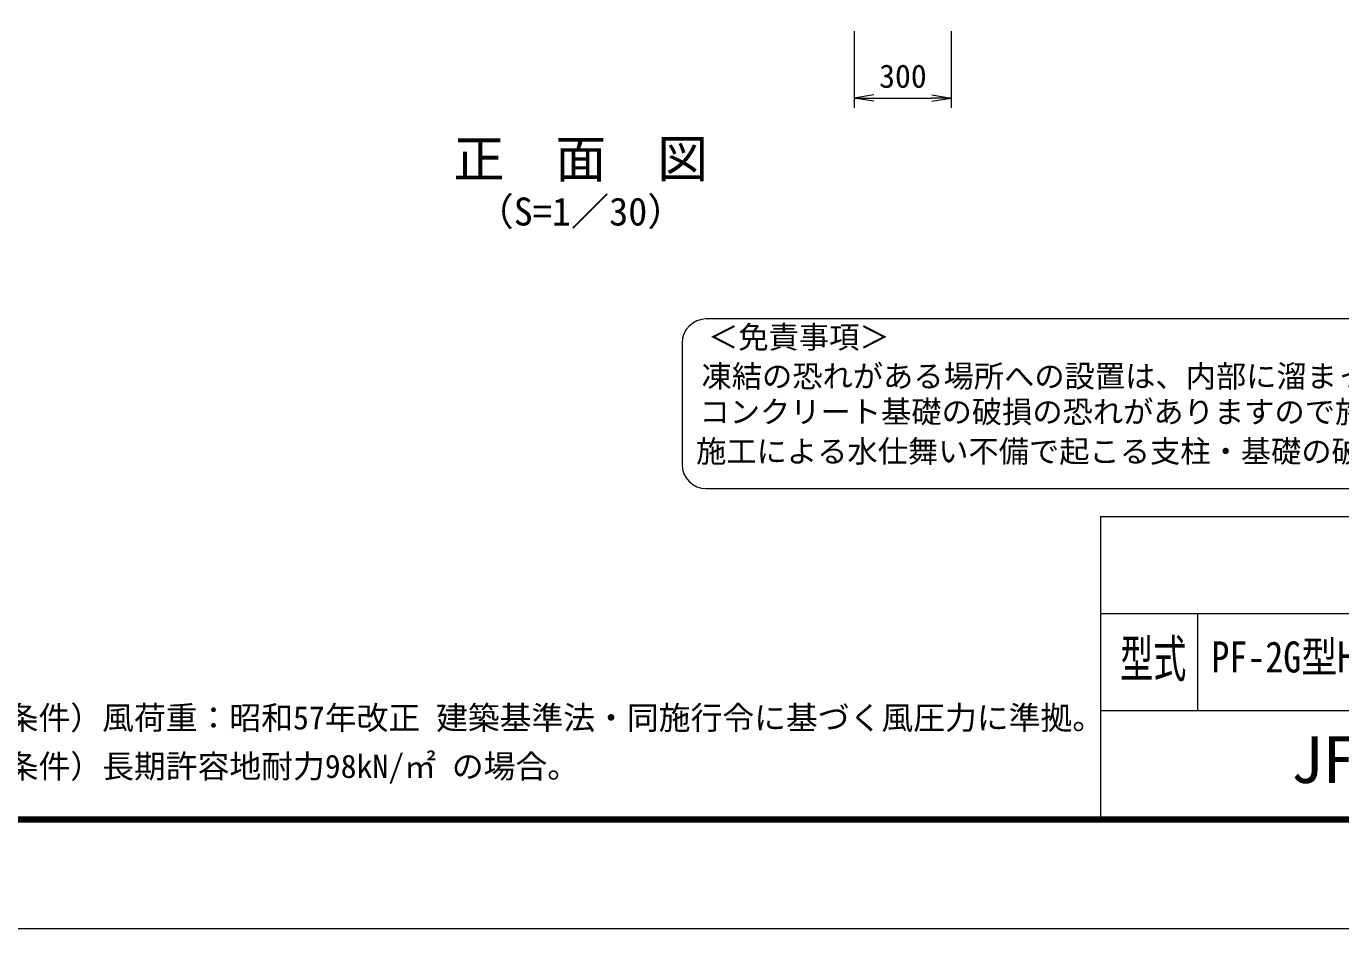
# Model space of a CAD drawing. Units: millimetres, scale not verified. Extents: x -6300 to 6300, y -4455 to 4455.
# Drawn here: x -143 to 3923, y -4455 to -1664 of the extents above; entities that cross this region are included whole.
import ezdxf
from ezdxf.enums import TextEntityAlignment as Align

# ---------------------------------------------------------------- set-up
doc = ezdxf.new("R2010")
doc.units = ezdxf.units.MM
doc.header["$LTSCALE"] = 30
for name, color, linetype, lineweight in [('0-6_D-STR-DIM', 7, 'Continuous', 9), ('0-7_0', 7, 'Continuous', 9), ('0-9_D-TTL-TXT', 7, 'Continuous', 18), ('0-A_D-TTL', 7, 'Continuous', 9)]:
    doc.layers.add(name, color=color, linetype=linetype, lineweight=lineweight)
doc.styles.add('ＭＳ ゴシック', font='')
doc.styles.get('ＭＳ ゴシック').set_extended_font_data('MS Gothic')

# ---------------------------------------------------------------- blocks, each defined once
blk = doc.blocks.new('_Open')
at = {"layer": '0-7_0'}
blk.add_line((-30, 5), (0, 0), dxfattribs=at)
blk.add_lwpolyline([(-30, -5), (0, 0), (-30, 0)], dxfattribs=at)

msp = doc.modelspace()

# ---------------------------------------------------------------- linework, layer by layer
at = {"layer": '0-6_D-STR-DIM'}
for p, q in [((2418.32, -1679.05), (2418.32, -1915.98)), ((2718.32, -1679.05), (2718.32, -1915.98)), ((2478.32, -1885.98), (2658.32, -1885.98))]:
    msp.add_line(p, q, dxfattribs=at)
at = {"layer": '0-9_D-TTL-TXT', "color": 2}
for p, q in [((5628.64, -2569.05), (1960.31, -2569.05)), ((1885.31, -2644.05), (1885.31, -3019.05)), ((1960.31, -3094.05), (5628.64, -3094.05))]:
    msp.add_line(p, q, dxfattribs=at)
for centre, start, end in [((1960.31, -2644.05), 90, 180), ((1960.31, -3019.05), 180, 270)]:
    msp.add_arc(centre, 75, start, end, dxfattribs=at)
at = {"layer": '0-A_D-TTL'}
for p, q in [((3180, -3180), (3180, -4110)), ((3180, -3180), (5880, -3180)), ((3180, -3480), (5880, -3480)), ((3480, -3480), (3480, -3780)), ((3180, -3780), (5880, -3780))]:
    msp.add_line(p, q, dxfattribs=at)
at = {"layer": '0-A_D-TTL', "color": 2, "lineweight": 18}
msp.add_lwpolyline([(-6300, 4455), (6300, 4455), (6300, -4455), (-6300, -4455)], close=True, dxfattribs=at)
at = {"layer": '0-A_D-TTL'}
for points in [[(-5895, 4125), (5895, 4125), (5895, -4125), (-5895, -4125)], [(-5891.25, 4121.25), (5891.25, 4121.25), (5891.25, -4121.25), (-5891.25, -4121.25)], [(-5887.5, 4117.5), (5887.5, 4117.5), (5887.5, -4117.5), (-5887.5, -4117.5)], [(-5883.75, 4113.75), (5883.75, 4113.75), (5883.75, -4113.75), (-5883.75, -4113.75)], [(-5880, 4110), (5880, 4110), (5880, -4110), (-5880, -4110)]]:
    msp.add_lwpolyline(points, close=True, dxfattribs=at)

# ---------------------------------------------------------------- block references
at = {"layer": '0-6_D-STR-DIM', "xscale": 2, "yscale": 2, "rotation": 180}
msp.add_blockref('_Open', (2418.32, -1885.98), dxfattribs=at)
at = {"layer": '0-6_D-STR-DIM', "xscale": 2, "yscale": 2}
msp.add_blockref('_Open', (2718.32, -1885.98), dxfattribs=at)

# ---------------------------------------------------------------- texts
at = {"layer": '0-6_D-STR-DIM', "style": 'ＭＳ ゴシック'}
msp.add_text('300', height=72.14, dxfattribs=at).set_placement((2495.01, -1875.86), align=Align.BOTTOM_LEFT)
at = {"layer": '0-9_D-TTL-TXT', "style": 'ＭＳ ゴシック'}
for s, height, p in [('正\u3000面\u3000図', 115.5, (1178.47, -2166.43)), ('（S=1／30）', 86.66, (1246.7, -2306.22)), ('＜免責事項＞ \u3000\u3000', 68.62, (1965.87, -2680.32)), ('凍結の恐れがある場所への設置は、内部に溜まった雨水等の凍結融解により支柱の破損や', 68.62, (1945.59, -2801.06)), ('コンクリート基礎の破損の恐れがありますので施工時、水仕舞いを行ってください。', 68.62, (1939.42, -2911.2)), ('施工による水仕舞い不備で起こる支柱・基礎の破損について当社は責任を負いかねます。 ', 68.62, (1928.93, -3033.44)), ('（設計条件）風荷重：昭和57年改正 建築基準法・同施行令に基づく風圧力に準拠。', 72.14, (-498.67, -3860.4)), ('JFE 建材株式会社', 144.3, (3768.57, -4047.76)), ('（基礎条件）長期許容地耐力98kN/㎡ の場合。', 72.14, (-498.67, -4010.4))]:
    msp.add_text(s, height=height, dxfattribs=at).set_placement(p, align=Align.BOTTOM_LEFT)
for s, height, width, p in [('型式', 115.5, 0.65, (3240.4, -3712.2)), ('PF-2G型H1800(内忍)', 96.11, 0.85, (3522.76, -3691.36))]:
    msp.add_text(s, height=height, dxfattribs=dict(at, width=width)).set_placement(p, align=Align.BOTTOM_LEFT)

doc.saveas('drawing.dxf')
